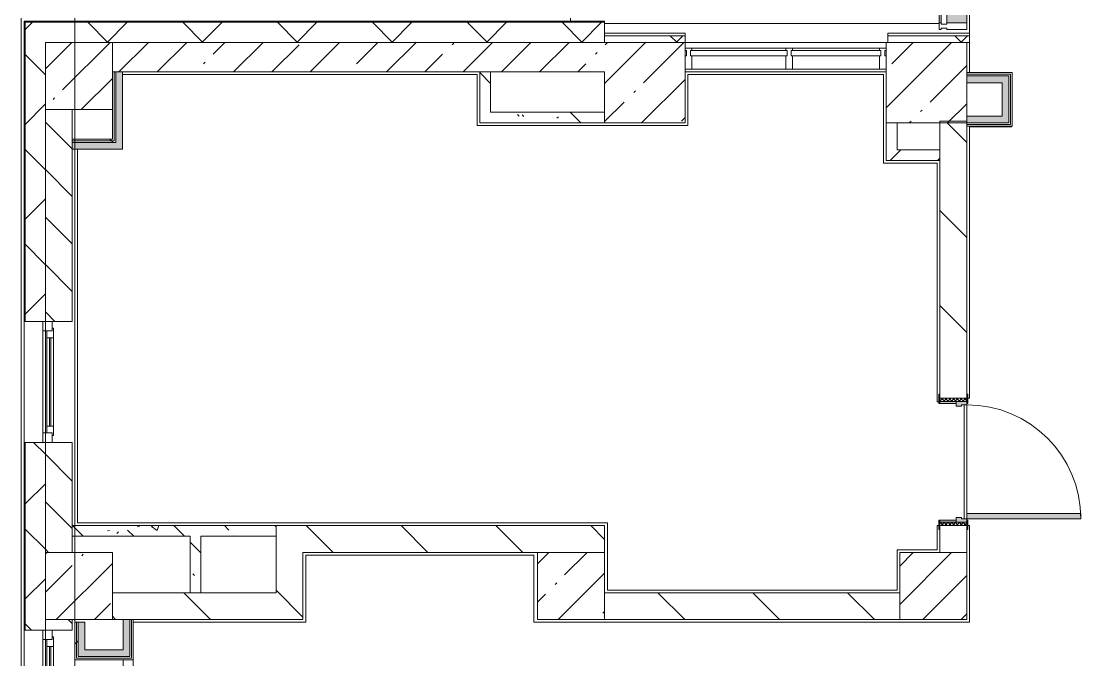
# Model space of a CAD drawing. Header units: millimetres. Extents: x 81676 to 276943, y -8553 to 29000.
# Drawn here: x 147673 to 155573, y 10600 to 15358 of the extents above; entities that cross this region are included whole.
import ezdxf

# ---------------------------------------------------------------- set-up
doc = ezdxf.new("R2010")
doc.units = ezdxf.units.MM
for name, color, linetype, lineweight, true_color in [('A-DOOR-3', 7, 'Continuous', 5, 0xe2e2e2), ('A-DOOR-4', 7, 'Continuous', 5, 0xaaaaaa), ('A-DOOR-FRAM-2', 7, 'Continuous', 5, 0xe2e2e2), ('A-DOOR-FRAM-3', 7, 'Continuous', 5, 0xaaaaaa), ('A-FLOR-3', 7, 'Continuous', 5, 0xaaaaaa), ('A-GLAZ-CWMG-3', 7, 'Continuous', 5, 0x383e42), ('I-WALL-1', 7, 'Continuous', 5, 0xe7e7e7), ('I-WALL-2', 7, 'Continuous', 9, 0xe7e7e7), ('I-WALL-5', 7, 'Continuous', 5, 0x787878)]:
    doc.layers.add(name, color=color, linetype=linetype, lineweight=lineweight, true_color=true_color)
for name, color, linetype, lineweight in [('A-GLAZ-2', 7, 'Continuous', 5), ('A-GLAZ-CURT-1', 7, 'Continuous', 5), ('A-GLAZ-CWMG-2', 7, 'Continuous', 5), ('A-WALL', 7, 'Continuous', 9), ('A-WALL-6', 7, 'Continuous', 5), ('I-WALL-3', 7, 'Continuous', 5), ('S-COLS-1', 7, 'Continuous', 5), ('Оси', 7, 'Continuous', 9)]:
    doc.layers.add(name, color=color, linetype=linetype, lineweight=lineweight)
pattern_1 = [(45, (147962.96, 0), (-353.553, 353.553), []), (135, (147962.96, 0), (-353.553, -353.553), [])]
pattern_2 = [(135, (147962.96, 0), (-353.553, -353.553), [])]
pattern_3 = [(45, (147962.96, 0), (-285.123, 285.123), []), (45, (148248.1, 0), (-285.123, 285.123), [504.031, -100.806, 16.764, -84.042])]
pattern_4 = [(135, (147962.96, 0), (-377.17, -377.17), [533.4, -88.9, 17.78, -88.9]), (135, (147962.96, 376.94), (-377.17, -377.17), []), (50, (147962.96, 0), (637.645, -55.787), [66.675, -733.425]), (355, (147962.96, 0), (-123.35, 668.7), [53.34, -586.74]), (100.451, (148016.1, -4.65), (514.3, 612.908), [56.665, -623.315]), (46.184, (147963, 177.8), (948.776, -147.15), [100.01, -1100.137]), (96.636, (148042, 165.5), (830.91, 865.997), [85, -934.973]), (351.184, (147963, 177.8), (830.92, 865.99), [80.01, -880.11]), (21, (148051.86, 133.35), (530.65, -357.928), [66.675, -733.425]), (326, (148051.86, 133.35), (216.308, 644.658), [53.34, -586.74]), (71.451, (148096.1, 103.5), (746.96, 286.724), [56.665, -623.315]), (37.5, (147962.96, 0), (10.8105, 295.9426), [16.764, -562.864, 16.764, -578.866, -588.962]), (37.5, (147962.96, 0), (10.8105, 295.9426), [-1175.258, 16.764, -572.198]), (7.5, (147962.96, 0), (233.869, 350.632), [16.764, -322.834, 16.764, -549.529, -224.472]), (7.5, (147962.96, 0), (233.869, 350.632), [-905.891, 16.764, -207.708]), (327.5, (147764.71, 0), (474.568, -20.0513), [16.764, -205.486, 16.764, -676.656, -920.115]), (327.5, (147764.71, 0), (474.568, -20.0513), [-915.67, 16.764, -903.351]), (317.5, (147675.8, 0), (518.452, 88.993), [16.764, -272.161, 16.764, -443.738, -653.415]), (317.5, (147675.8, 0), (518.452, 88.993), [-749.427, 16.764, -636.65])]
pattern_5 = [(45, (147962.96, 0), (-530.33, 530.33), []), (135, (147962.96, 0), (-530.33, -530.33), [])]

# ---------------------------------------------------------------- blocks, each defined once
blk = doc.blocks.new('Прямоугольный импост - Импост структурный с накладкой - 190мм-31929454-1_6_3_птичка')
at = {"layer": 'A-GLAZ-CWMG-2'}
for p, q in [((-50, 0), (-50, 17)), ((-50, 17), (0, 17)), ((-40, 0), (-50, 0)), ((-40, -40), (-40, 0)), ((0, 0), (-10, 0)), ((-10, 0), (-10, -40)), ((0, 17), (0, 0)), ((-50, -190), (-50, -40)), ((-50, -40), (-40, -40)), ((-10, -40), (0, -40)), ((0, -40), (0, -190)), ((0, -190), (-50, -190))]:
    blk.add_line(p, q, dxfattribs=at)
blk = doc.blocks.new('Системная панель - Стекло - 40мм-32473990-1_6_3_птичка')
at = {"layer": 'A-GLAZ-CURT-1'}
for p, q in [((325, 40), (-325, 40)), ((-325, 40), (-325, 0)), ((-325, 0), (325, 0)), ((325, 0), (325, 40))]:
    blk.add_line(p, q, dxfattribs=at)
blk = doc.blocks.new('Прямоугольный импост - Импост структурный с накладкой - 190мм-32473988-1_6_3_птичка')
at = {"layer": 'A-GLAZ-CWMG-3'}
for points in [[(6553, 15345), (6570, 15345), (6570, 15975), (6553, 15975), (6553, 15586.8)], [(6760, 15345), (6760, 15975), (6610, 15975), (6610, 15345)]]:
    blk.add_hatch(color=256, dxfattribs=at).paths.add_polyline_path(points)
at = {"layer": 'A-GLAZ-CWMG-2'}
for p, q in [((6553, 15345), (6553, 15975)), ((6760, 15345), (6760, 15975))]:
    blk.add_line(p, q, dxfattribs=at)
blk = doc.blocks.new('BSC_Колонна _Прямоугольная - 500х500-V62-1_6_3_птичка')
at = {"layer": 'S-COLS-1'}
h = blk.add_hatch(dxfattribs=at)
h.set_pattern_fill('FP_94', color=256, style=0, pattern_type=2)
h.set_pattern_definition([(45, (-140, -14950), (-285.123, 285.123), []), (45, (145.12, -14950), (-285.123, 285.123), [504.031, -100.806, 16.764, -84.042])])
h.paths.add_polyline_path([(250, -250), (250, 250), (-250, 250), (-250, -250), (65.2, -250)])
for p, q in [((250, 250), (-250, 250)), ((-250, 250), (-250, -250)), ((250, -250), (250, 250)), ((-250, -250), (250, -250))]:
    blk.add_line(p, q, dxfattribs=at)
blk = doc.blocks.new('120_Окно_СКБ_2Ст - 120_Окно_СКБ_2Ст 2300х2500 _мал створка справа_-22272277-1_6_3_птичка')
at = {"layer": 'A-GLAZ-2'}
for p, q in [((-1150, -127), (-1150, -57)), ((-1150, -57), (-1080, -57)), ((1150, -57), (-1150, -57)), ((-1080, -57), (-1080, -127)), ((250, -127), (250, -57)), ((250, -57), (320, -57)), ((320, -57), (320, -127)), ((1080, -127), (1080, -57)), ((1080, -57), (1150, -57)), ((1150, -57), (1150, -127)), ((-1080, -127), (-1150, -127)), ((-1150, -127), (-1100, -127)), ((-1080, -127), (-1100, -127)), ((-1100, -127), (-1100, -137)), ((-1100, -137), (270, -137)), ((270, -137), (-1100, -137)), ((250, -87), (-1080, -87)), ((-1080, -87), (-1080, -127)), ((-1030, -137), (-1030, -87)), ((-1030, -107), (200, -107)), ((200, -117), (-1030, -117)), ((200, -137), (200, -87)), ((250, -127), (250, -87)), ((320, -127), (250, -127)), ((270, -127), (250, -127)), ((270, -127), (300, -127)), ((270, -137), (270, -127)), ((320, -127), (300, -127)), ((300, -127), (300, -137)), ((300, -137), (1100, -137)), ((1100, -137), (300, -137)), ((1080, -87), (320, -87)), ((320, -87), (320, -127)), ((370, -137), (370, -87)), ((370, -107), (1030, -107)), ((1030, -117), (370, -117)), ((1030, -137), (1030, -87)), ((1080, -127), (1080, -87)), ((1150, -127), (1080, -127)), ((1100, -127), (1080, -127)), ((1100, -127), (1150, -127)), ((1100, -137), (1100, -127))]:
    blk.add_line(p, q, dxfattribs=at)
blk = doc.blocks.new('120_Окно_СКБ_1Ст - 120_Окно_СКБ_1Ст 900х2500_h_-20664874-1_6_3_птичка')
at = {"layer": 'A-GLAZ-2'}
for p, q in [((-450, -127), (-450, -57)), ((-450, -57), (-380, -57)), ((450, -57), (-450, -57)), ((-380, -57), (-380, -127)), ((380, -127), (380, -57)), ((380, -57), (450, -57)), ((450, -57), (450, -127)), ((-380, -127), (-450, -127)), ((-450, -127), (-400, -127)), ((-380, -127), (-400, -127)), ((-400, -127), (-400, -137)), ((-400, -137), (400, -137)), ((400, -137), (-400, -137)), ((380, -87), (-380, -87)), ((-380, -87), (-380, -127)), ((-330, -137), (-330, -87)), ((-330, -107), (330, -107)), ((330, -117), (-330, -117)), ((330, -137), (330, -87)), ((380, -127), (380, -87)), ((450, -127), (380, -127)), ((400, -127), (380, -127)), ((400, -127), (450, -127)), ((400, -137), (400, -127))]:
    blk.add_line(p, q, dxfattribs=at)
blk = doc.blocks.new('110_Дверь_СКБ_1Ст_Внутренняя1 - Д-8 950x2100h_охрана-V110-1_6_3_птичка')
at = {"layer": 'A-DOOR-3'}
h = blk.add_hatch(color=256, dxfattribs=at)
h.paths.add_polyline_path([(462.5, 80), (462.5, 100), (437.5, 100), (437.5, 60), (427.5, 60), (427.5, 20), (462.5, 20)])
h.paths.add_polyline_path([(-402.5, 20), (-402.5, 60), (-412.5, 60), (-412.5, 100), (-437.5, 100), (-433.5, 20), (-412.5, 20)])
at = {"layer": 'A-DOOR-4'}
h = blk.add_hatch(dxfattribs=at)
h.set_pattern_fill('FP_74', color=256, style=0, pattern_type=2)
h.set_pattern_definition([(135, (1826.41, 164.685), (-14.14214, -14.14214), []), (225, (1826.41, 164.685), (14.14214, -14.14214), [])])
h.paths.add_polyline_path([(487.5, 100), (462.5, 100), (462.5, -100), (487.5, -100), (487.5, 87.1)])
at = {"layer": 'A-DOOR-FRAM-2'}
for points in [[(437.5, 950), (397.5, 950), (397.5, 100), (437.5, 100), (437.5, 120)], [(-422.5, 108), (-492.5, 108), (-492.5, 100), (-422.5, 100.8)], [(517.5, 100), (517.5, 108), (447.5, 108), (447.5, 100), (487.5, 100)], [(-422.5, 20), (-437.5, 20), (-433.5, -100), (-422.5, -100)], [(462.5, -100), (462.5, 20), (447.5, 20), (447.5, -100)], [(-422.5, -100), (-492.5, -100), (-492.5, -108), (-422.5, -108)], [(517.5, -100), (447.5, -100), (447.5, -108), (517.5, -108)]]:
    blk.add_hatch(color=256, dxfattribs=at).paths.add_polyline_path(points)
at = {"layer": 'A-DOOR-FRAM-3'}
h = blk.add_hatch(dxfattribs=at)
h.set_pattern_fill('FP_75', color=256, style=0, pattern_type=2)
h.set_pattern_definition([(45, (-296.384, 164.685), (-14.1421, 14.1421), []), (135, (-296.384, 164.685), (-14.1421, -14.1421), [])])
h.paths.add_polyline_path([(-437.5, 100), (-462.5, 100), (-462.5, -100), (-437.5, -100), (-437.5, 80)])
at = {"layer": 'A-DOOR-4'}
for p, q in [((437.5, 950), (397.5, 950)), ((397.5, 950), (397.5, 100)), ((437.5, 100), (437.5, 950)), ((397.5, 100), (437.5, 100))]:
    blk.add_line(p, q, dxfattribs=at)
blk.add_arc((437.5, 100), 850, 90, 180, dxfattribs=at)
at = {"layer": 'A-DOOR-FRAM-3'}
for p, q in [((-422.5, 108), (-492.5, 108)), ((-492.5, 108), (-492.5, 100)), ((-492.5, 100), (-422.5, 100)), ((-437.5, 100), (-462.5, 100)), ((-462.5, 100), (-462.5, -100)), ((-412.5, 100), (-437.5, 100)), ((-437.5, 100), (-437.5, 20)), ((-437.5, -100), (-437.5, 100)), ((-422.5, 100), (-437.5, 100)), ((-437.5, 100), (-437.5, 99)), ((-437.5, 99), (-422.5, 99)), ((-422.5, 100), (-422.5, 108)), ((-422.5, 99), (-422.5, 100)), ((-412.5, 60), (-412.5, 100)), ((437.5, 100), (437.5, 60)), ((462.5, 100), (437.5, 100)), ((517.5, 108), (447.5, 108)), ((447.5, 108), (447.5, 100)), ((462.5, 100), (447.5, 100)), ((447.5, 100), (447.5, 99)), ((447.5, 100), (517.5, 100)), ((447.5, 99), (462.5, 99)), ((462.5, 20), (462.5, 100)), ((487.5, 100), (462.5, 100)), ((462.5, 100), (462.5, -100)), ((462.5, 99), (462.5, 100)), ((487.5, -100), (487.5, 100)), ((517.5, 100), (517.5, 108)), ((-437.5, 20), (-402.5, 20)), ((-422.5, 20), (-437.5, 20)), ((-437.5, 20), (-437.5, -100)), ((-422.5, -100), (-422.5, 20)), ((-402.5, 60), (-412.5, 60)), ((-402.5, 20), (-402.5, 60)), ((437.5, 60), (427.5, 60)), ((427.5, 60), (427.5, 20)), ((427.5, 20), (462.5, 20)), ((462.5, 20), (447.5, 20)), ((447.5, 20), (447.5, -100)), ((462.5, -100), (462.5, 20)), ((-422.5, -100), (-492.5, -100)), ((-492.5, -100), (-492.5, -108)), ((-492.5, -108), (-422.5, -108)), ((-462.5, -100), (-437.5, -100)), ((-437.5, -100), (-422.5, -100)), ((-422.5, -108), (-422.5, -100)), ((447.5, -100), (462.5, -100)), ((517.5, -100), (447.5, -100)), ((447.5, -100), (447.5, -108)), ((447.5, -108), (517.5, -108)), ((462.5, -100), (487.5, -100)), ((517.5, -108), (517.5, -100))]:
    blk.add_line(p, q, dxfattribs=at)
blk = doc.blocks.new('BSC_Колонна _Прямоугольная - 500х500-22206884-1_6_3_птичка')
at = {"layer": 'S-COLS-1'}
h = blk.add_hatch(dxfattribs=at)
h.set_pattern_fill('FP_149', color=256, style=0, pattern_type=2)
h.set_pattern_definition([(45, (-6510, -11150), (-285.123, 285.123), []), (45, (-6224.88, -11150), (-285.123, 285.123), [504.031, -100.806, 16.764, -84.042])])
h.paths.add_polyline_path([(-54.2, -250), (250, -250), (250, 250), (-250, 248.7), (-250, -250), (-69, -250)])
for p, q in [((250, 250), (-250, 250)), ((-250, 250), (-250, -250)), ((250, -250), (250, 250)), ((-250, -250), (250, -250))]:
    blk.add_line(p, q, dxfattribs=at)
blk = doc.blocks.new('BSC_Колонна _Прямоугольная - 500х500-V135-1_6_3_птичка')
at = {"layer": 'S-COLS-1'}
h = blk.add_hatch(dxfattribs=at)
h.set_pattern_fill('FP_150', color=256, style=0, pattern_type=2)
h.set_pattern_definition([(45, (-3810, -11150), (-285.123, 285.123), []), (45, (-3524.88, -11150), (-285.123, 285.123), [504.031, -100.806, 16.764, -84.042])])
h.paths.add_polyline_path([(-80, -250), (250, -250), (250, 250), (-250, 250), (-250, -250)])
for p, q in [((250, 250), (-250, 250)), ((-250, 250), (-250, -250)), ((250, -250), (250, 250)), ((-250, -250), (250, -250))]:
    blk.add_line(p, q, dxfattribs=at)
blk = doc.blocks.new('BSC_Колонна _Прямоугольная - 500х500-V147-1_6_3_птичка')
at = {"layer": 'S-COLS-1'}
h = blk.add_hatch(dxfattribs=at)
h.set_pattern_fill('FP_162', color=256, style=0, pattern_type=2)
h.set_pattern_definition([(45, (-140, -11150), (-285.123, 285.123), []), (45, (145.12, -11150), (-285.123, 285.123), [504.031, -100.806, 16.764, -84.042])])
h.paths.add_polyline_path([(-250, -250), (250, -250), (250, 250), (-250, 250), (-250, -156)])
for p, q in [((250, 250), (-250, 250)), ((-250, 250), (-250, -250)), ((250, -250), (250, 250)), ((-250, -250), (250, -250))]:
    blk.add_line(p, q, dxfattribs=at)
blk = doc.blocks.new('Системная панель - Стекло - 40мм-23997278-1_6_3_птичка')
at = {"layer": 'A-GLAZ-CURT-1'}
for p, q in [((360, 0), (-360, 0)), ((-360, 0), (-360, -40)), ((-360, -40), (360, -40)), ((360, -40), (360, 0))]:
    blk.add_line(p, q, dxfattribs=at)
blk = doc.blocks.new('Прямоугольный импост - Импост структурный с накладкой - 160мм-23997279-1_6_3_птичка')
at = {"layer": 'A-GLAZ-CWMG-2'}
for p, q in [((-50, 40), (-50, 140)), ((-50, 140), (0, 140)), ((0, 140), (0, 40)), ((-40, 40), (-50, 40)), ((-50, -17), (-50, 0)), ((-50, 0), (-40, 0)), ((-40, 0), (-40, 40)), ((-10, 40), (-10, 0)), ((0, 40), (-10, 40)), ((-10, 0), (0, 0)), ((0, 0), (0, -17)), ((0, -17), (-50, -17))]:
    blk.add_line(p, q, dxfattribs=at)
blk = doc.blocks.new('Прямоугольный импост - Импост структурный с накладкой - 160мм-23997280-1_6_3_птичка')
at = {"layer": 'A-GLAZ-CWMG-2'}
for p, q in [((0, 140), (-50, 140)), ((-50, 140), (-50, 40)), ((0, 40), (0, 140)), ((-50, 40), (-40, 40)), ((-40, 0), (-50, 0)), ((-50, 0), (-50, -17)), ((-40, 40), (-40, 0)), ((-10, 0), (-10, 40)), ((-10, 40), (0, 40)), ((0, 0), (-10, 0)), ((0, -17), (0, 0)), ((-50, -17), (0, -17))]:
    blk.add_line(p, q, dxfattribs=at)
blk = doc.blocks.new('Прямоугольный импост - Импост структурный с накладкой - 160мм-23752558-1_6_3_птичка')
at = {"layer": 'A-GLAZ-CWMG-2'}
for p, q in [((5410, 15157), (4710, 15157)), ((5410, 15000), (4710, 15000))]:
    blk.add_line(p, q, dxfattribs=at)
blk = doc.blocks.new('Системная панель - Стекло - 40мм-23997281-1_6_3_птичка')
at = {"layer": 'A-GLAZ-CURT-1'}
for p, q in [((335, 0), (-335, 0)), ((-335, 0), (-335, -40)), ((335, -40), (335, 0)), ((-335, -40), (335, -40))]:
    blk.add_line(p, q, dxfattribs=at)
blk = doc.blocks.new('Прямоугольный импост - Импост структурный с накладкой - 160мм-23772036-1_6_3_птичка')
at = {"layer": 'A-GLAZ-CWMG-2'}
for p, q in [((6110, 15157), (5460, 15157)), ((6110, 15000), (5460, 15000))]:
    blk.add_line(p, q, dxfattribs=at)
blk = doc.blocks.new('Прямоугольный импост - Импост структурный с накладкой - 160мм-23997282-1_6_3_птичка')
at = {"layer": 'A-GLAZ-CWMG-2'}
for p, q in [((-25, 40), (-25, 140)), ((-25, 140), (25, 140)), ((25, 140), (25, 40)), ((-15, 40), (-25, 40)), ((-25, -17), (-25, 0)), ((-25, 0), (-15, 0)), ((-15, 0), (-15, 40)), ((15, 40), (15, 0)), ((25, 40), (15, 40)), ((15, 0), (25, 0)), ((25, 0), (25, -17)), ((25, -17), (-25, -17))]:
    blk.add_line(p, q, dxfattribs=at)
blk = doc.blocks.new('Зашивка приборов отопления14 - Зашивка приборов отопления-33280456-1_6_3_птичка')
at = {"layer": 'A-WALL-6'}
for p, q in [((37471.9, 23439), (35371.9, 23439)), ((35371.9, 23079), (37471.9, 23079)), ((37471.9, 23079), (35371.9, 23079)), ((35371.9, 23004), (37471.9, 23004))]:
    blk.add_line(p, q, dxfattribs=at)

msp = doc.modelspace()

# ---------------------------------------------------------------- hatches: boundary and pattern name
at = {"layer": 'A-WALL-6'}
h = msp.add_hatch(dxfattribs=at)
h.set_pattern_fill('FP_54', color=256, style=0, pattern_type=2)
h.set_pattern_definition(pattern_1)
h.paths.add_polyline_path([(147853, -100), (147853, 3670), (147703, 3670), (147703, -100)])
h.paths.add_polyline_path([(147825, 5220), (147853, 5220), (147853, 5620), (147703, 5620), (147703, 5220), (147745, 5220)])
h.paths.add_polyline_path([(147703, 7320), (147853, 7320), (147853, 8520), (147703, 8520), (147703, 7544.6)])
h.paths.add_polyline_path([(147763.6, 10820), (147853, 10820), (147853, 12220), (147703, 12220), (147703, 10820)])
h.paths.add_polyline_path([(147853, 13120), (147852.4, 15350), (147703, 15350), (147703, 13120), (147808.7, 13120)])
h = msp.add_hatch(dxfattribs=at)
h.set_pattern_fill('FP_54', color=256, style=0, pattern_type=2)
h.set_pattern_definition(pattern_1)
h.paths.add_polyline_path([(151849.1, 15200), (152023, 15200), (152021.8, 15350), (147853, 15350), (147853, 15200), (151768, 15200)])
h = msp.add_hatch(dxfattribs=at)
h.set_pattern_fill('FP_65', color=256, style=0, pattern_type=2)
h.set_pattern_definition([(135, (147962.96, 0), (-176.7767, -176.7767), [])])
h.paths.add_polyline_path([(148053, 7900), (148053, 8520), (147853, 8520), (147853, 7900)])
h.paths.add_polyline_path([(148053, 10820), (148053, 10900), (147853, 10900), (147853, 10820)])
h.paths.add_polyline_path([(147853, 11400), (148053, 11400), (148053, 12220), (147853, 12220), (147853, 12143.8)])
h.paths.add_polyline_path([(147962.3, 13120), (148053, 13120), (148053, 14700), (147853, 14700), (147853, 13120), (147949.5, 13120)])
at = {"layer": 'I-WALL-1'}
for points in [[(155035.5, 14900), (155035.5, 14950), (154723, 14950), (154723, 14900), (154985.5, 14900)], [(155035.5, 14650), (155035.5, 14900), (154985.5, 14900), (154985.5, 14650)], [(154723, 14600), (155035.5, 14600), (155035.5, 14650), (154723, 14650), (154723, 14612.5)], [(148148, 10675), (148148, 10880), (148098, 10880), (148098, 10675)], [(148483, 10625), (148483, 10900), (148433, 10900), (148433, 10625)], [(148303.9, 10625), (148433, 10625), (148433, 10675), (148098, 10675), (148098, 10625)]]:
    msp.add_hatch(color=256, dxfattribs=at).paths.add_polyline_path(points)
at = {"layer": 'I-WALL-2'}
for points in [[(148428, 14405), (148423, 14980), (148378, 14980), (148378, 14405), (148422.4, 14405)], [(148353, 14405), (148378, 14410), (148378, 14455), (148053, 14455), (148053, 14405), (148345, 14405)]]:
    msp.add_hatch(color=256, dxfattribs=at).paths.add_polyline_path(points)
at = {"layer": 'I-WALL-3'}
h = msp.add_hatch(dxfattribs=at)
h.set_pattern_fill('FP_54', color=256, style=0, pattern_type=2)
h.set_pattern_definition(pattern_1)
h.paths.add_polyline_path([(152033.4, 15200), (152623, 15200), (152623, 15250), (152023, 15250), (152023, 15200)])
h = msp.add_hatch(dxfattribs=at)
h.set_pattern_fill('FP_54', color=256, style=0, pattern_type=2)
h.set_pattern_definition(pattern_1)
h.paths.add_polyline_path([(154621.3, 15200), (154743, 15200), (154743, 15250), (154133, 15250), (154133, 15200), (154516, 15200)])
h = msp.add_hatch(dxfattribs=at)
h.set_pattern_fill('FP_34', color=256, style=0, pattern_type=2)
h.set_pattern_definition(pattern_3)
h.paths.add_polyline_path([(151693, 14980), (152023, 14980), (152021.8, 15200), (148353, 15200), (148353, 14980), (151557.1, 14980)])
h = msp.add_hatch(dxfattribs=at)
h.set_pattern_fill('FP_64', color=256, style=0, pattern_type=2)
h.set_pattern_definition(pattern_2)
h.paths.add_polyline_path([(154523, 11400), (154723, 11400), (154723, 11600), (154523, 11600), (154523, 11420)])
h.paths.add_polyline_path([(154523, 12550), (154723, 12550), (154723, 14612.5), (154711.2, 14600), (154523, 14600), (154523, 12580)])
h = msp.add_hatch(dxfattribs=at)
h.set_pattern_fill('FP_170', color=256, style=0, pattern_type=2)
h.set_pattern_definition(pattern_5)
h.paths.add_polyline_path([(148053, 14467.5), (148353, 14467.5), (148353, 14480), (148053, 14480)])
h = msp.add_hatch(dxfattribs=at)
h.set_pattern_fill('FP_170', color=256, style=0, pattern_type=2)
h.set_pattern_definition(pattern_5)
h.paths.add_polyline_path([(148353, 14455), (148365.5, 14455), (148365.5, 14467.5), (148053, 14467.5), (148053, 14455), (148262.2, 14455)])
h = msp.add_hatch(dxfattribs=at)
h.set_pattern_fill('FP_76', color=256, style=0, pattern_type=2)
h.set_pattern_definition([(45, (147962.96, 0), (-176.7767, 176.7767), [])])
h.paths.add_polyline_path([(154503, 14320), (154523, 14320), (154523, 14400), (154123, 14400), (154123, 14320), (154345.5, 14320)])
h = msp.add_hatch(dxfattribs=at)
h.set_pattern_fill('FP_64', color=256, style=0, pattern_type=2)
h.set_pattern_definition(pattern_2)
h.paths.add_polyline_path([(149627.2, 10900), (149773, 10900), (149773, 11600), (149573, 11600), (149573, 10900)])
h = msp.add_hatch(dxfattribs=at)
h.set_pattern_fill('FP_64', color=256, style=0, pattern_type=2)
h.set_pattern_definition(pattern_2)
h.paths.add_polyline_path([(149773, 11400), (152023, 11400), (152023, 11600), (149773, 11600)])
h = msp.add_hatch(dxfattribs=at)
h.set_pattern_fill('FP_64', color=256, style=0, pattern_type=2)
h.set_pattern_definition(pattern_2)
h.paths.add_polyline_path([(148353, 10900), (149573, 10900), (149573, 11100), (148353, 11100), (148353, 10968.2)])
h = msp.add_hatch(dxfattribs=at)
h.set_pattern_fill('FP_64', color=256, style=0, pattern_type=2)
h.set_pattern_definition(pattern_2)
h.paths.add_polyline_path([(152468, 10900), (154223, 10900), (154223, 11100), (152023, 11100), (152023, 10900)])
h = msp.add_hatch(dxfattribs=at)
h.set_pattern_fill('FP_170', color=256, style=0, pattern_type=2)
h.set_pattern_definition(pattern_5)
h.paths.add_polyline_path([(148085.5, 10612.5), (148085.5, 10880), (148073, 10880), (148073, 10612.5), (148082.3, 10612.5)])
h = msp.add_hatch(dxfattribs=at)
h.set_pattern_fill('FP_170', color=256, style=0, pattern_type=2)
h.set_pattern_definition(pattern_5)
h.paths.add_polyline_path([(148085.5, 10625), (148098, 10625), (148098, 10880), (148085.5, 10880), (148085.5, 10675)])
at = {"layer": 'I-WALL-5'}
h = msp.add_hatch(dxfattribs=at)
h.set_pattern_fill('FP_63', color=256, style=0, pattern_type=2)
h.set_pattern_definition(pattern_4)
h.paths.add_polyline_path([(151093, 14600), (151173, 14600), (151173, 14980), (151093, 14980), (151093, 14960)])
h = msp.add_hatch(dxfattribs=at)
h.set_pattern_fill('FP_63', color=256, style=0, pattern_type=2)
h.set_pattern_definition(pattern_4)
h.paths.add_polyline_path([(152009, 14600), (152023, 14600), (152023, 14680), (151173, 14680), (151173, 14600), (151873, 14600)])
h = msp.add_hatch(dxfattribs=at)
h.set_pattern_fill('FP_63', color=256, style=0, pattern_type=2)
h.set_pattern_definition(pattern_4)
h.paths.add_polyline_path([(148053, 11520), (149573, 11520), (149573, 11600), (148053, 11600)])
h = msp.add_hatch(dxfattribs=at)
h.set_pattern_fill('FP_63', color=256, style=0, pattern_type=2)
h.set_pattern_definition(pattern_4)
h.paths.add_polyline_path([(148933, 11100), (149013, 11100), (149013, 11520), (148933, 11520), (148933, 11128.6)])
at = {"layer": 'S-COLS-1'}
h = msp.add_hatch(dxfattribs=at)
h.set_pattern_fill('FP_34', color=256, style=0, pattern_type=2)
h.set_pattern_definition(pattern_3)
h.paths.add_polyline_path([(152226.1, 14600), (152623, 14600), (152623, 15200), (152023, 15200), (152023, 14600)])
h = msp.add_hatch(dxfattribs=at)
h.set_pattern_fill('FP_34', color=256, style=0, pattern_type=2)
h.set_pattern_definition(pattern_3)
h.paths.add_polyline_path([(154123, 14600), (154714.4, 14600), (154723, 14612.5), (154723, 15200), (154123, 15200), (154123, 14960)])

# ---------------------------------------------------------------- linework, layer by layer
at = {"layer": 'A-FLOR-3'}
for p, q in [((154743, 16010), (154743, 15270)), ((152023, 15340), (154516, 15340)), ((154743, 15200), (154743, 14976)), ((151073, 14960), (148428, 14960)), ((151073, 14580), (151073, 14960)), ((154103, 14960), (152643, 14960)), ((152643, 14960), (152643, 14580)), ((154103, 14300), (154103, 14960)), ((154743, 14976), (155058, 14976)), ((152643, 14580), (151073, 14580)), ((155058, 14571), (154743, 14571)), ((154743, 14571), (154743, 12550)), ((148093, 14405), (148093, 11620)), ((154503, 14300), (154103, 14300)), ((154503, 12521), (154503, 14300)), ((154515, 12521), (154503, 12521)), ((154703, 11650), (154703, 12500)), ((154723, 12500), (154723, 11690)), ((154743, 12550), (154731, 12550)), ((148093, 11620), (152043, 11620)), ((152043, 11620), (152043, 11120)), ((154503, 11420), (154503, 11600)), ((154503, 11600), (154515, 11600)), ((154731, 11600), (154743, 11600)), ((154743, 11600), (154743, 10880)), ((151494, 11380), (149794, 11380)), ((149794, 11380), (149794, 10880)), ((151494, 10880), (151494, 11380)), ((154203, 11120), (154203, 11420)), ((154203, 11420), (154503, 11420)), ((152043, 11120), (154203, 11120)), ((148073, 10900), (148073, 10880)), ((149794, 10880), (148508, 10880)), ((154743, 10880), (151494, 10880))]:
    msp.add_line(p, q, dxfattribs=at)
at = {"layer": 'A-WALL'}
for p, q in [((147700, 15353), (147700, 13120)), ((152023, 15353), (147700, 15353)), ((147703, 15350), (147703, 13120)), ((152023, 15350), (147703, 15350)), ((152623, 15250), (152023, 15250)), ((154743, 15250), (154133, 15250)), ((148353, 15200), (152023, 15200)), ((148428, 14980), (148353, 14980)), ((148365.5, 14467.5), (148365.5, 14980)), ((148378, 14455), (148378, 14980)), ((151173, 14980), (151093, 14980)), ((155048, 14962.5), (154723, 14962.5)), ((155035.5, 14950), (154723, 14950)), ((155035.5, 14600), (155035.5, 14950)), ((155048, 14587.5), (155048, 14962.5)), ((147853, 13120), (147853, 14700)), ((154723, 14600), (155035.5, 14600)), ((154723, 14587.5), (155048, 14587.5)), ((148053, 14467.5), (148365.5, 14467.5)), ((148053, 14455), (148378, 14455)), ((154523, 14320), (154523, 14400)), ((147700, 12220), (147700, 10820)), ((147703, 12220), (147703, 10820)), ((147853, 11400), (147853, 12220)), ((148053, 11600), (148053, 11520)), ((149573, 11600), (149573, 11520)), ((148933, 11100), (149013, 11100)), ((147853, 10820), (147853, 10900)), ((148085.5, 10880), (148085.5, 10612.5)), ((148098, 10880), (148098, 10625)), ((148483, 10625), (148483, 10900)), ((148495.5, 10612.5), (148495.5, 10900)), ((148085.5, 10612.5), (148495.5, 10612.5)), ((148098, 10625), (148483, 10625))]:
    msp.add_line(p, q, dxfattribs=at)
at = {"layer": 'A-WALL-6'}
for p, q in [((147673, 7205), (147673, 15380)), ((147695, 15358), (147695, 7320)), ((152023, 15358), (147695, 15358)), ((151768, 15357.7), (151768, 15380)), ((152023, 15270), (152023, 15358)), ((148053, 13120), (148053, 14700)), ((147695, 13120), (148053, 13120)), ((147853, 13120), (147853, 12220)), ((148053, 12220), (147695, 12220)), ((148053, 11600), (148053, 12220)), ((148053, 11400), (148053, 11520)), ((148053, 10820), (148053, 10900)), ((147695, 10820), (148053, 10820)), ((147853, 10820), (147853, 8520))]:
    msp.add_line(p, q, dxfattribs=at)
at = {"layer": 'I-WALL-3'}
for p, q in [((152623, 15270), (152023, 15270)), ((152023, 15270), (152023, 15200)), ((152623, 15200), (152623, 15270)), ((154743, 15270), (154133, 15270)), ((154133, 15270), (154133, 15200)), ((154743, 15200), (154743, 15270)), ((152023, 15200), (154123, 15200)), ((154133, 15200), (154743, 15200)), ((148428, 14980), (151093, 14980)), ((148428, 14405), (148428, 14980)), ((151093, 14980), (151093, 14600)), ((151173, 14980), (152023, 14980)), ((151173, 14680), (151173, 14980)), ((154123, 14980), (152623, 14980)), ((155060.5, 14975), (154723, 14975)), ((154723, 14975), (154723, 14900)), ((155060.5, 14575), (155060.5, 14975)), ((154723, 14900), (154985.5, 14900)), ((154985.5, 14900), (154985.5, 14650)), ((148073, 14700), (148073, 14480)), ((148353, 14700), (148353, 14480)), ((152023, 14680), (151173, 14680)), ((152023, 14600), (152023, 14680)), ((154985.5, 14650), (154723, 14650)), ((154723, 14650), (154723, 12580)), ((151093, 14600), (152023, 14600)), ((154203, 14600), (154123, 14600)), ((154123, 14600), (154123, 14320)), ((154203, 14400), (154203, 14600)), ((154523, 14612.5), (154523, 14400)), ((154723, 14612.5), (154523, 14612.5)), ((154723, 14575), (155060.5, 14575)), ((148353, 14480), (148053, 14480)), ((148053, 14405), (148428, 14405)), ((148073, 14405), (148073, 11600)), ((154523, 14400), (154203, 14400)), ((154123, 14320), (154523, 14320)), ((154523, 14320), (154523, 12580)), ((152023, 11600), (148053, 11600)), ((152023, 11400), (152023, 11600)), ((154523, 11570), (154523, 11400)), ((154723, 11400), (154723, 11570)), ((148053, 11520), (148933, 11520)), ((148073, 11520), (148073, 11400)), ((148933, 11520), (148933, 11100)), ((149013, 11520), (149573, 11520)), ((149013, 11100), (149013, 11520)), ((149573, 11520), (149573, 11100)), ((149773, 10900), (149773, 11400)), ((149773, 11400), (151523, 11400)), ((148933, 11100), (148353, 11100)), ((149573, 11100), (149013, 11100)), ((154223, 11100), (152023, 11100)), ((148073, 10900), (148073, 8500)), ((148148, 10880), (148073, 10880)), ((148148, 10675), (148148, 10880)), ((148353, 10900), (149773, 10900)), ((148433, 10900), (148433, 10675)), ((148508, 10600), (148508, 10900)), ((152023, 10900), (154223, 10900)), ((148433, 10675), (148148, 10675)), ((148073, 10600), (148508, 10600))]:
    msp.add_line(p, q, dxfattribs=at)
at = {"layer": 'S-COLS-1'}
for p, q in [((152623, 15200), (152023, 15200)), ((152623, 14600), (152623, 15200)), ((154723, 15200), (154123, 15200)), ((154123, 15200), (154123, 14600)), ((154723, 14600), (154723, 15200)), ((152023, 14980), (152023, 14600)), ((152023, 14600), (152623, 14600)), ((154123, 14600), (154723, 14600))]:
    msp.add_line(p, q, dxfattribs=at)
at = {"layer": 'Оси'}
msp.add_line((148073, 5439), (148073, 15380), dxfattribs=at)

# ---------------------------------------------------------------- block references
at = {"layer": 'A-DOOR-4', "rotation": 270}
msp.add_blockref('110_Дверь_СКБ_1Ст_Внутренняя1 - Д-8 950x2100h_охрана-V110-1_6_3_птичка', (154623, 12087.5), dxfattribs=at)
at = {"layer": 'A-GLAZ-2', "rotation": 89.99999999999991}
for name, p in [('120_Окно_СКБ_1Ст - 120_Окно_СКБ_1Ст 900х2500_h_-20664874-1_6_3_птичка', (147778, 12670)), ('120_Окно_СКБ_2Ст - 120_Окно_СКБ_2Ст 2300х2500 _мал створка справа_-22272277-1_6_3_птичка', (147778, 9670))]:
    msp.add_blockref(name, p, dxfattribs=at)
at = {"layer": 'A-GLAZ-CURT-1', "rotation": 269.9999999999999}
msp.add_blockref('Системная панель - Стекло - 40мм-32473990-1_6_3_птичка', (154533, 15660), dxfattribs=at)
at = {"layer": 'A-GLAZ-CURT-1'}
for name, p in [('Системная панель - Стекло - 40мм-23997278-1_6_3_птичка', (153023, 15140)), ('Системная панель - Стекло - 40мм-23997281-1_6_3_птичка', (153748, 15140))]:
    msp.add_blockref(name, p, dxfattribs=at)
at = {"layer": 'A-GLAZ-CWMG-2'}
for name in ['Прямоугольный импост - Импост структурный с накладкой - 190мм-32473988-1_6_3_птичка', 'Прямоугольный импост - Импост структурный с накладкой - 160мм-23752558-1_6_3_птичка', 'Прямоугольный импост - Импост структурный с накладкой - 160мм-23772036-1_6_3_птичка']:
    msp.add_blockref(name, (147963, 0), dxfattribs=at)
at = {"layer": 'A-GLAZ-CWMG-2', "extrusion": (0, 0, -1)}
for name, p, rotation in [('Прямоугольный импост - Импост структурный с накладкой - 190мм-31929454-1_6_3_птичка', (-154533, 15295), 270.0000000000001), ('Прямоугольный импост - Импост структурный с накладкой - 160мм-23997282-1_6_3_птичка', (-153398, 15140), 180), ('Прямоугольный импост - Импост структурный с накладкой - 160мм-23997279-1_6_3_птичка', (-154123, 15140), 180)]:
    msp.add_blockref(name, p, dxfattribs=dict(at, rotation=rotation))
at = {"layer": 'A-GLAZ-CWMG-2', "rotation": 180}
msp.add_blockref('Прямоугольный импост - Импост структурный с накладкой - 160мм-23997280-1_6_3_птичка', (152623, 15140), dxfattribs=at)
at = {"layer": 'A-WALL-6', "rotation": 90.0000000000001}
msp.add_blockref('Зашивка приборов отопления14 - Зашивка приборов отопления-33280456-1_6_3_птичка', (171512, -26871.9), dxfattribs=at)
at = {"layer": 'S-COLS-1'}
for name, p in [('BSC_Колонна _Прямоугольная - 500х500-V62-1_6_3_птичка', (148103, 14950)), ('BSC_Колонна _Прямоугольная - 500х500-V147-1_6_3_птичка', (148103, 11150)), ('BSC_Колонна _Прямоугольная - 500х500-V135-1_6_3_птичка', (151773, 11150)), ('BSC_Колонна _Прямоугольная - 500х500-22206884-1_6_3_птичка', (154473, 11150))]:
    msp.add_blockref(name, p, dxfattribs=at)

doc.saveas('drawing.dxf')
